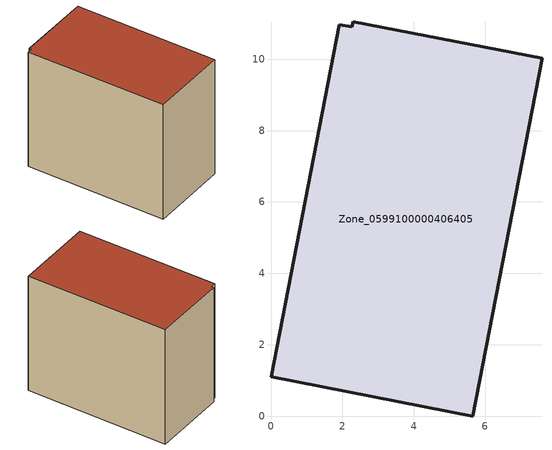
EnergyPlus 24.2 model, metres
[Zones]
Zone_0599100000406405
 floor ground (C_G): 1.91,10.96 2.26,10.9 2.3,11.04 7.59,10.02 5.65,0 0,1.1 z0
 wall outside (C_F): 5.65,0 7.59,10.02 2.3,11.04 2.26,10.9 1.91,10.96 0,1.1 5.65,0 z0:8.7
 roof outside (C_R): 2.26,10.9 1.91,10.96 0,1.1 5.65,0 7.59,10.02 2.3,11.04 z8.7
[BUILDING]
Pand.0599100000406405: North Axis=0; Terrain=City; Loads Convergence Tolerance Value=0.04; Temperature Convergence Tolerance Value=0.4; Solar Distribution=FullExterior; Maximum Number of Warmup Days=25; Minimum Number of Warmup Days=1
[Site:Location]
Rotterdam.The.Hague.AP_ZH_NLD Design_Conditions: Latitude=51.96; Longitude=4.45; Time Zone=1; Elevation=-4.5
[SITE:GROUNDTEMPERATURE:BUILDINGSURFACE]
18, 18, 18, 18, 18, 18, 18, 18, 18, 18, 18, 18
[MATERIAL] Thermal Absorptance=0.9; Solar Absorptance=0.7; Visible Absorptance=0.7
Name | Roughness | Thickness | Conductivity | Density | Specific Heat
G.TC.1992-2005 | MediumSmooth | 0.15 | 0.06 | 540 | 1210
F.TC.1992-2005 | Rough | 0.3 | 0.12 | 1920 | 840
R.TC.1992-2005 | MediumRough | 0.2 | 0.08 | 1500 | 1000
[CONSTRUCTION]
C_G: G.TC.1992-2005
C_F: F.TC.1992-2005
C_R: R.TC.1992-2005
[ZONE]
Zone_0599100000406405: Type=1; Multiplier=1; Ceiling Height=Autocalculate; Volume=Autocalculate; Floor Area=autocalculate; Part of Total Floor Area=Yes
[ZONEINFILTRATION:DESIGNFLOWRATE]
Infil_Zone_0599100000406405: Zone or ZoneList or Space or SpaceList=Zone_0599100000406405; Schedule=AlwaysOn; Design Flow Rate Calculation Method=Flow/Area; Flow Rate per Floor Area=0.0015; Constant Term Coefficient=1; Temperature Term Coefficient=0; Velocity Term Coefficient=0; Velocity Squared Term Coefficient=0
[HVACTEMPLATE:ZONE:IDEALLOADSAIRSYSTEM]
Zone_0599100000406405: Maximum Heating Supply Air Temperature=50; Minimum Cooling Supply Air Temperature=13; Maximum Heating Supply Air Humidity Ratio=0.0156; Minimum Cooling Supply Air Humidity Ratio=0.0077; Heating Limit=NoLimit; Cooling Limit=NoLimit; Dehumidification Control Type=ConstantSensibleHeatRatio; Cooling Sensible Heat Ratio=0.7; Dehumidification Setpoint=60; Humidification Control Type=None; Humidification Setpoint=30; Outdoor Air Method=None; Outdoor Air Flow Rate per Person=0.00944; Outdoor Air Flow Rate per Zone Floor Area=0; Outdoor Air Flow Rate per Zone=0; Demand Controlled Ventilation Type=None; Outdoor Air Economizer Type=NoEconomizer; Heat Recovery Type=None; Sensible Heat Recovery Effectiveness=0.7; Latent Heat Recovery Effectiveness=0.65
[ZONECONTROL:THERMOSTAT]
ThermostatControl_Zone_0599100000406405: Zone or ZoneList=Zone_0599100000406405; Control Type Schedule=DualSetpointControlType; Control 1=Thermostat_Zone_0599100000406405; Temperature Difference Between Cutout And Setpoint=0
[THERMOSTATSETPOINT:DUALSETPOINT]
Thermostat_Zone_0599100000406405: Heating Setpoint Temperature Schedule=HeatingSetpoint_Zone_0599100000406405; Cooling Setpoint Temperature Schedule=CoolingSetpoint_Zone_0599100000406405
[SCHEDULE:COMPACT]
HeatingSetpoint_Zone_0599100000406405: Through: 12/31, For: AllDays, Until: 24:00, 21
CoolingSetpoint_Zone_0599100000406405: Through: 12/31, For: AllDays, Until: 24:00, 24
DualSetpointControlType: Through: 12/31, For: AllDays, Until: 24:00, 4
AlwaysOn: Through: 12/31, For: AllDays, Until: 24:00, 1
